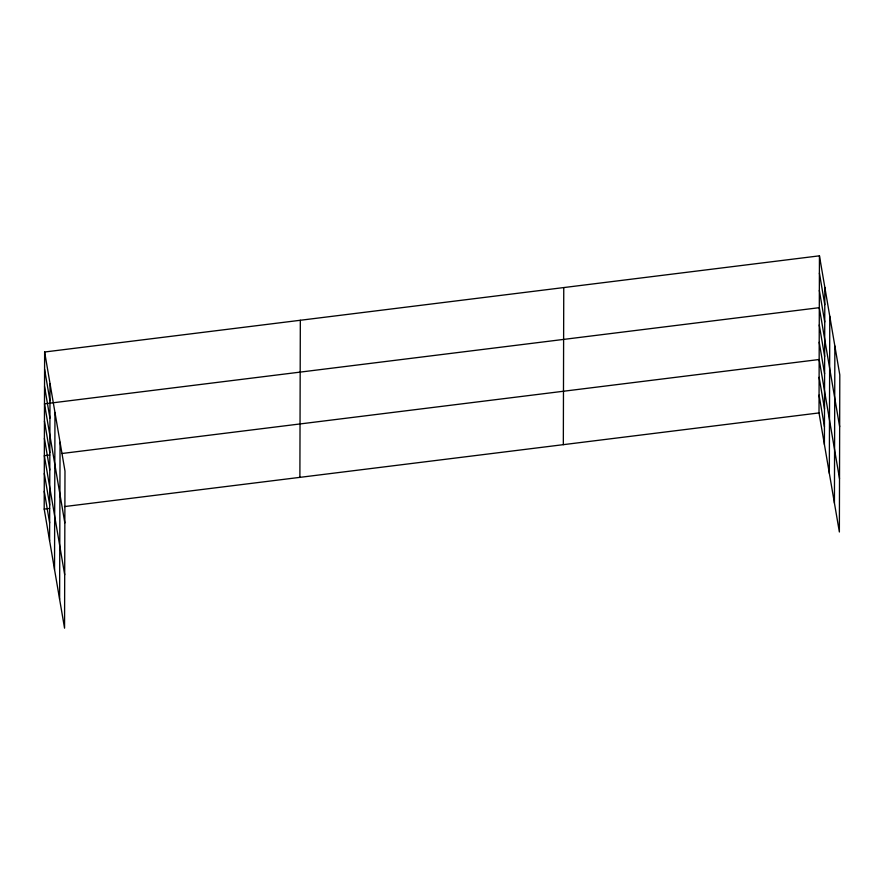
<?xml version="1.0" encoding="UTF-8"?>
<svg xmlns="http://www.w3.org/2000/svg" width="884" height="884" viewBox="0 0 884 884"><rect width="100%" height="100%" fill="white"/><g stroke="black" fill="none" stroke-linecap="round" stroke-linejoin="round"><path stroke-width="1.33" d="M44.631 352.009L64.985 471.073L64.554 628.17L44.2 509.096L44.631 352.009L819.446 255.83L839.8 374.904L839.369 531.991L819.015 412.927L819.446 255.83M49.592 540.643L50.023 383.557M54.532 569.528L54.963 412.441M59.615 599.286L60.057 442.199M299.886 477.36L300.328 320.273M563.329 444.663L563.76 287.565M824.407 444.475L824.838 287.377M829.336 473.349L829.778 316.262M834.43 503.106L834.861 346.02M49.758 455.017L44.344 455.691L64.698 574.755M61.935 453.503L819.159 359.512L839.513 478.587M44.2 509.096L49.614 508.433M64.488 506.576L819.015 412.927M819.402 273.112L824.794 304.66M819.346 290.394L824.739 321.942M839.656 426.74L819.302 307.676L44.487 403.844L64.841 522.919M819.258 324.947L824.65 356.495M819.203 342.23L824.595 373.777M819.114 377.313L824.507 408.861M819.059 395.115L824.452 426.674M44.587 369.291L49.979 400.839M44.543 386.562L49.935 418.121M44.443 421.127L49.836 452.674M44.399 438.409L49.791 469.957M44.299 473.493L49.692 505.04M44.244 491.294L49.637 522.842"/></g></svg>
